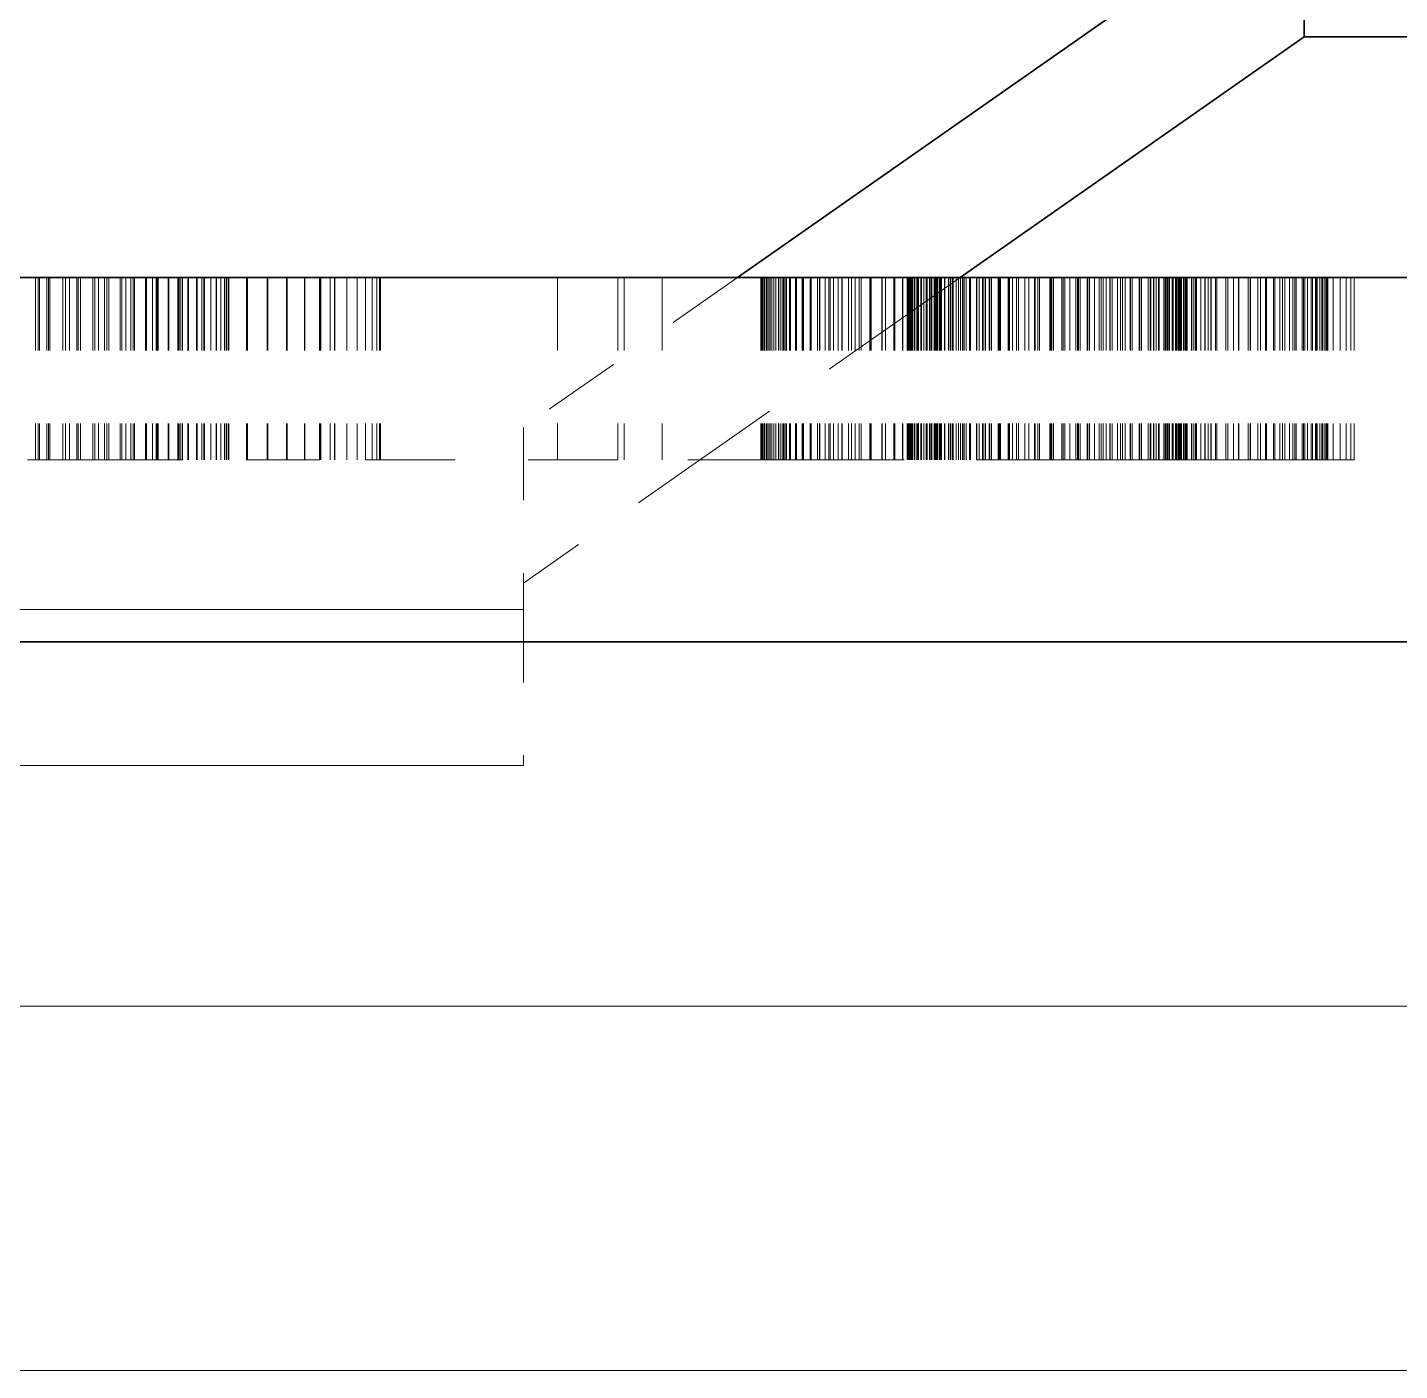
# Model space of a CAD drawing. Extents: x 23 to 587, y 4 to 413.
# Drawn here: x 106.744 to 108.626, y 247.85 to 249.693 of the extents above; entities that cross this region are included whole.
import ezdxf

# ---------------------------------------------------------------- set-up
doc = ezdxf.new("R2010")
doc.units = 0
doc.linetypes.add('DASHED', pattern=[15, 12, -3])
doc.layers.get('0').update_dxf_attribs({"lineweight": 13})

# ---------------------------------------------------------------- blocks, each defined once
blk = doc.blocks.new('BLOCK6915')
at = {"color": 7, "lineweight": 35, "ltscale": 0.047451}
blk.add_line((37.6422, 71.5885), (36.0873, 70.5), dxfattribs=at)
at = {"color": 7, "lineweight": 35, "ltscale": 0.010695}
blk.add_line((37.6422, 71.5885), (37.6422, 71.1607), dxfattribs=at)
at = {"color": 7, "lineweight": 35, "ltscale": 0.028803}
blk.add_line((37.6422, 71.1607), (36.6984, 70.5), dxfattribs=at)
at = {"color": 7, "lineweight": 35, "ltscale": 0.036977}
blk.add_line((39.1213, 71.1607), (37.6422, 71.1607), dxfattribs=at)
at = {"color": 7, "lineweight": 35}
for p, q in [((63, 70.5), (17, 70.5)), ((68, 69.5), (-68, 69.5)), ((63, 69.5), (17, 69.5))]:
    blk.add_line(p, q, dxfattribs=at)
at = {"color": 7, "linetype": 'DASHED', "lineweight": 13, "ltscale": 0.0125}
for p, q in [((34.1611, 70.5), (34.1611, 70)), ((34.1692, 70.5), (34.1692, 70)), ((34.1723, 70.5), (34.1723, 70)), ((34.1928, 70.5), (34.1928, 70)), ((34.1969, 70.5), (34.1969, 70)), ((34.201, 70.5), (34.201, 70)), ((34.2364, 70.5), (34.2364, 70)), ((34.2438, 70.5), (34.2438, 70)), ((34.2547, 70.5), (34.2547, 70)), ((34.2751, 70.5), (34.2751, 70)), ((34.2784, 70.5), (34.2784, 70)), ((34.285, 70.5), (34.285, 70)), ((34.3187, 70.5), (34.3187, 70)), ((34.3246, 70.5), (34.3246, 70)), ((34.3339, 70.5), (34.3339, 70)), ((34.3506, 70.5), (34.3506, 70)), ((34.3573, 70.5), (34.3573, 70)), ((34.3625, 70.5), (34.3625, 70)), ((34.3942, 70.5), (34.3942, 70)), ((34.3988, 70.5), (34.3988, 70)), ((34.4098, 70.5), (34.4098, 70)), ((34.4231, 70.5), (34.4231, 70)), ((34.4294, 70.5), (34.4294, 70)), ((34.4334, 70.5), (34.4334, 70)), ((34.463, 70.5), (34.463, 70)), ((34.4665, 70.5), (34.4665, 70)), ((34.4825, 70.5), (34.4825, 70)), ((34.4929, 70.5), (34.4929, 70)), ((34.4949, 70.5), (34.4949, 70)), ((34.4978, 70.5), (34.4978, 70)), ((34.5251, 70.5), (34.5251, 70)), ((34.5276, 70.5), (34.5276, 70)), ((34.5519, 70.5), (34.5519, 70)), ((34.5536, 70.5), (34.5536, 70)), ((34.5557, 70.5), (34.5557, 70)), ((34.5598, 70.5), (34.5598, 70)), ((34.5651, 70.5), (34.5651, 70)), ((34.5799, 70.5), (34.5799, 70)), ((34.5816, 70.5), (34.5816, 70)), ((34.6035, 70.5), (34.6035, 70)), ((34.6048, 70.5), (34.6048, 70)), ((34.6181, 70.5), (34.6181, 70)), ((34.6238, 70.5), (34.6238, 70)), ((34.6243, 70.5), (34.6243, 70)), ((34.6253, 70.5), (34.6253, 70)), ((34.6423, 70.5), (34.6423, 70)), ((34.643, 70.5), (34.643, 70)), ((34.6575, 70.5), (34.6575, 70)), ((34.658, 70.5), (34.658, 70)), ((34.67, 70.5), (34.67, 70)), ((34.6703, 70.5), (34.6703, 70)), ((34.6796, 70.5), (34.6796, 70)), ((34.6798, 70.5), (34.6798, 70)), ((34.681, 70.5), (34.681, 70)), ((34.6851, 70.5), (34.6851, 70)), ((34.6866, 70.5), (34.6866, 70)), ((34.6867, 70.5), (34.6867, 70)), ((34.6907, 70.5), (34.6907, 70)), ((34.6908, 70.5), (34.6908, 70)), ((34.6921, 70.5), (34.6921, 70)), ((34.7407, 70.5), (34.7407, 70)), ((34.7435, 70.5), (34.7435, 70)), ((34.7972, 70.5), (34.7972, 70)), ((34.799, 70.5), (34.799, 70)), ((34.8504, 70.5), (34.8504, 70)), ((34.8517, 70.5), (34.8517, 70)), ((34.8994, 70.5), (34.8994, 70)), ((34.9005, 70.5), (34.9005, 70)), ((34.9403, 70.5), (34.9403, 70)), ((34.9432, 70.5), (34.9432, 70)), ((34.9441, 70.5), (34.9441, 70)), ((34.9703, 70.5), (34.9703, 70)), ((34.9819, 70.5), (34.9819, 70)), ((34.9825, 70.5), (34.9825, 70)), ((35.0154, 70.5), (35.0154, 70)), ((35.0159, 70.5), (35.0159, 70)), ((35.0437, 70.5), (35.0437, 70)), ((35.0441, 70.5), (35.0441, 70)), ((35.067, 70.5), (35.067, 70)), ((35.0672, 70.5), (35.0672, 70)), ((35.085, 70.5), (35.085, 70)), ((35.0851, 70.5), (35.0851, 70)), ((35.0979, 70.5), (35.0979, 70)), ((35.0979, 70.5), (35.0979, 70)), ((35.1056, 70.5), (35.1056, 70)), ((35.1056, 70.5), (35.1056, 70)), ((35.1082, 70.5), (35.1082, 70)), ((35.5936, 70.5), (35.5936, 70)), ((35.7588, 70.5), (35.7588, 70)), ((35.7766, 70.5), (35.7766, 70)), ((35.8812, 70.5), (35.8812, 70)), ((36.1517, 70.5), (36.1517, 70)), ((36.1532, 70.5), (36.1532, 70)), ((36.154, 70.5), (36.154, 70)), ((36.1542, 70.5), (36.1542, 70)), ((36.1564, 70.5), (36.1564, 70)), ((36.157, 70.5), (36.157, 70)), ((36.1604, 70.5), (36.1604, 70)), ((36.1618, 70.5), (36.1618, 70)), ((36.166, 70.5), (36.166, 70)), ((36.1685, 70.5), (36.1685, 70)), ((36.1732, 70.5), (36.1732, 70)), ((36.1771, 70.5), (36.1771, 70)), ((36.182, 70.5), (36.182, 70)), ((36.1876, 70.5), (36.1876, 70)), ((36.1923, 70.5), (36.1923, 70)), ((36.2, 70.5), (36.2, 70)), ((36.2043, 70.5), (36.2043, 70)), ((36.2105, 70.5), (36.2105, 70)), ((36.2142, 70.5), (36.2142, 70)), ((36.2143, 70.5), (36.2143, 70)), ((36.2179, 70.5), (36.2179, 70)), ((36.2216, 70.5), (36.2216, 70)), ((36.2306, 70.5), (36.2306, 70)), ((36.2325, 70.5), (36.2325, 70)), ((36.233, 70.5), (36.233, 70)), ((36.2471, 70.5), (36.2471, 70)), ((36.2487, 70.5), (36.2487, 70)), ((36.2496, 70.5), (36.2496, 70)), ((36.2653, 70.5), (36.2653, 70)), ((36.2674, 70.5), (36.2674, 70)), ((36.2686, 70.5), (36.2686, 70)), ((36.2865, 70.5), (36.2865, 70)), ((36.2871, 70.5), (36.2871, 70)), ((36.2901, 70.5), (36.2901, 70)), ((36.3067, 70.5), (36.3067, 70)), ((36.3125, 70.5), (36.3125, 70)), ((36.3131, 70.5), (36.3131, 70)), ((36.3282, 70.5), (36.3282, 70)), ((36.3378, 70.5), (36.3378, 70)), ((36.3415, 70.5), (36.3415, 70)), ((36.3509, 70.5), (36.3509, 70)), ((36.364, 70.5), (36.364, 70)), ((36.3741, 70.5), (36.3741, 70)), ((36.3748, 70.5), (36.3748, 70)), ((36.3918, 70.5), (36.3918, 70)), ((36.4, 70.5), (36.4, 70)), ((36.4104, 70.5), (36.4104, 70)), ((36.4212, 70.5), (36.4212, 70)), ((36.4264, 70.5), (36.4264, 70)), ((36.4503, 70.5), (36.4503, 70)), ((36.4522, 70.5), (36.4522, 70)), ((36.4541, 70.5), (36.4541, 70)), ((36.4838, 70.5), (36.4838, 70)), ((36.4847, 70.5), (36.4847, 70)), ((36.494, 70.5), (36.494, 70)), ((36.5167, 70.5), (36.5167, 70)), ((36.5188, 70.5), (36.5188, 70)), ((36.5405, 70.5), (36.5405, 70)), ((36.5413, 70.5), (36.5413, 70)), ((36.5526, 70.5), (36.5526, 70)), ((36.5546, 70.5), (36.5546, 70)), ((36.5571, 70.5), (36.5571, 70)), ((36.5575, 70.5), (36.5575, 70)), ((36.558, 70.5), (36.558, 70)), ((36.5587, 70.5), (36.5587, 70)), ((36.5608, 70.5), (36.5608, 70)), ((36.561, 70.5), (36.561, 70)), ((36.5637, 70.5), (36.5637, 70)), ((36.5659, 70.5), (36.5659, 70)), ((36.5675, 70.5), (36.5675, 70)), ((36.572, 70.5), (36.572, 70)), ((36.5729, 70.5), (36.5729, 70)), ((36.5774, 70.5), (36.5774, 70)), ((36.5818, 70.5), (36.5818, 70)), ((36.5837, 70.5), (36.5837, 70)), ((36.5908, 70.5), (36.5908, 70)), ((36.5916, 70.5), (36.5916, 70)), ((36.5921, 70.5), (36.5921, 70)), ((36.5924, 70.5), (36.5924, 70)), ((36.5927, 70.5), (36.5927, 70)), ((36.5987, 70.5), (36.5987, 70)), ((36.6055, 70.5), (36.6055, 70)), ((36.6076, 70.5), (36.6076, 70)), ((36.6144, 70.5), (36.6144, 70)), ((36.6178, 70.5), (36.6178, 70)), ((36.6201, 70.5), (36.6201, 70)), ((36.6203, 70.5), (36.6203, 70)), ((36.6271, 70.5), (36.6271, 70)), ((36.6292, 70.5), (36.6292, 70)), ((36.6314, 70.5), (36.6314, 70)), ((36.6336, 70.5), (36.6336, 70)), ((36.6352, 70.5), (36.6352, 70)), ((36.6372, 70.5), (36.6372, 70)), ((36.6419, 70.5), (36.6419, 70)), ((36.6446, 70.5), (36.6446, 70)), ((36.6473, 70.5), (36.6473, 70)), ((36.6551, 70.5), (36.6551, 70)), ((36.6558, 70.5), (36.6558, 70)), ((36.656, 70.5), (36.656, 70)), ((36.6668, 70.5), (36.6668, 70)), ((36.6709, 70.5), (36.6709, 70)), ((36.6723, 70.5), (36.6723, 70)), ((36.6767, 70.5), (36.6767, 70)), ((36.6787, 70.5), (36.6787, 70)), ((36.6797, 70.5), (36.6797, 70)), ((36.6873, 70.5), (36.6873, 70)), ((36.6938, 70.5), (36.6938, 70)), ((36.6994, 70.5), (36.6994, 70)), ((36.705, 70.5), (36.705, 70)), ((36.7058, 70.5), (36.7058, 70)), ((36.7091, 70.5), (36.7091, 70)), ((36.715, 70.5), (36.715, 70)), ((36.7238, 70.5), (36.7238, 70)), ((36.724, 70.5), (36.724, 70)), ((36.7255, 70.5), (36.7255, 70)), ((36.7269, 70.5), (36.7269, 70)), ((36.7434, 70.5), (36.7434, 70)), ((36.744, 70.5), (36.744, 70)), ((36.7505, 70.5), (36.7505, 70)), ((36.7593, 70.5), (36.7593, 70)), ((36.7599, 70.5), (36.7599, 70)), ((36.763, 70.5), (36.763, 70)), ((36.7681, 70.5), (36.7681, 70)), ((36.7782, 70.5), (36.7782, 70)), ((36.7789, 70.5), (36.7789, 70)), ((36.7796, 70.5), (36.7796, 70)), ((36.7844, 70.5), (36.7844, 70)), ((36.8028, 70.5), (36.8028, 70)), ((36.8054, 70.5), (36.8054, 70)), ((36.8074, 70.5), (36.8074, 70)), ((36.8093, 70.5), (36.8093, 70)), ((36.8297, 70.5), (36.8297, 70)), ((36.8321, 70.5), (36.8321, 70)), ((36.8325, 70.5), (36.8325, 70)), ((36.8341, 70.5), (36.8341, 70)), ((36.8416, 70.5), (36.8416, 70)), ((36.8533, 70.5), (36.8533, 70)), ((36.8586, 70.5), (36.8586, 70)), ((36.8758, 70.5), (36.8758, 70)), ((36.8867, 70.5), (36.8867, 70)), ((36.9028, 70.5), (36.9028, 70)), ((36.9038, 70.5), (36.9038, 70)), ((36.9119, 70.5), (36.9119, 70)), ((36.9165, 70.5), (36.9165, 70)), ((36.9444, 70.5), (36.9444, 70)), ((36.9467, 70.5), (36.9467, 70)), ((36.9481, 70.5), (36.9481, 70)), ((36.95, 70.5), (36.95, 70)), ((36.9541, 70.5), (36.9541, 70)), ((36.9772, 70.5), (36.9772, 70)), ((36.9813, 70.5), (36.9813, 70)), ((36.986, 70.5), (36.986, 70)), ((36.9991, 70.5), (36.9991, 70)), ((37.0158, 70.5), (37.0158, 70)), ((37.0206, 70.5), (37.0206, 70)), ((37.0227, 70.5), (37.0227, 70)), ((37.0281, 70.5), (37.0281, 70)), ((37.0471, 70.5), (37.0471, 70)), ((37.0487, 70.5), (37.0487, 70)), ((37.0536, 70.5), (37.0536, 70)), ((37.0668, 70.5), (37.0668, 70)), ((37.0673, 70.5), (37.0673, 70)), ((37.08, 70.5), (37.08, 70)), ((37.0852, 70.5), (37.0852, 70)), ((37.0907, 70.5), (37.0907, 70)), ((37.0987, 70.5), (37.0987, 70)), ((37.1095, 70.5), (37.1095, 70)), ((37.1099, 70.5), (37.1099, 70)), ((37.1152, 70.5), (37.1152, 70)), ((37.13, 70.5), (37.13, 70)), ((37.1303, 70.5), (37.1303, 70)), ((37.1382, 70.5), (37.1382, 70)), ((37.1437, 70.5), (37.1437, 70)), ((37.1509, 70.5), (37.1509, 70)), ((37.165, 70.5), (37.165, 70)), ((37.165, 70.5), (37.165, 70)), ((37.1658, 70.5), (37.1658, 70)), ((37.1707, 70.5), (37.1707, 70)), ((37.1894, 70.5), (37.1894, 70)), ((37.1903, 70.5), (37.1903, 70)), ((37.1909, 70.5), (37.1909, 70)), ((37.1955, 70.5), (37.1955, 70)), ((37.1962, 70.5), (37.1962, 70)), ((37.214, 70.5), (37.214, 70)), ((37.2201, 70.5), (37.2201, 70)), ((37.2217, 70.5), (37.2217, 70)), ((37.2293, 70.5), (37.2293, 70)), ((37.2296, 70.5), (37.2296, 70)), ((37.2362, 70.5), (37.2362, 70)), ((37.2426, 70.5), (37.2426, 70)), ((37.2435, 70.5), (37.2435, 70)), ((37.2447, 70.5), (37.2447, 70)), ((37.2569, 70.5), (37.2569, 70)), ((37.261, 70.5), (37.261, 70)), ((37.2636, 70.5), (37.2636, 70)), ((37.2669, 70.5), (37.2669, 70)), ((37.2691, 70.5), (37.2691, 70)), ((37.2724, 70.5), (37.2724, 70)), ((37.28, 70.5), (37.28, 70)), ((37.2826, 70.5), (37.2826, 70)), ((37.2831, 70.5), (37.2831, 70)), ((37.2893, 70.5), (37.2893, 70)), ((37.2896, 70.5), (37.2896, 70)), ((37.2916, 70.5), (37.2916, 70)), ((37.296, 70.5), (37.296, 70)), ((37.298, 70.5), (37.298, 70)), ((37.2994, 70.5), (37.2994, 70)), ((37.3011, 70.5), (37.3011, 70)), ((37.3029, 70.5), (37.3029, 70)), ((37.305, 70.5), (37.305, 70)), ((37.306, 70.5), (37.306, 70)), ((37.3108, 70.5), (37.3108, 70)), ((37.3114, 70.5), (37.3114, 70)), ((37.3153, 70.5), (37.3153, 70)), ((37.3156, 70.5), (37.3156, 70)), ((37.3177, 70.5), (37.3177, 70)), ((37.3185, 70.5), (37.3185, 70)), ((37.3186, 70.5), (37.3186, 70)), ((37.3204, 70.5), (37.3204, 70)), ((37.3204, 70.5), (37.3204, 70)), ((37.321, 70.5), (37.321, 70)), ((37.3328, 70.5), (37.3328, 70)), ((37.3375, 70.5), (37.3375, 70)), ((37.3435, 70.5), (37.3435, 70)), ((37.3458, 70.5), (37.3458, 70)), ((37.3465, 70.5), (37.3465, 70)), ((37.3587, 70.5), (37.3587, 70)), ((37.3694, 70.5), (37.3694, 70)), ((37.3708, 70.5), (37.3708, 70)), ((37.3787, 70.5), (37.3787, 70)), ((37.3865, 70.5), (37.3865, 70)), ((37.3872, 70.5), (37.3872, 70)), ((37.3988, 70.5), (37.3988, 70)), ((37.4027, 70.5), (37.4027, 70)), ((37.4269, 70.5), (37.4269, 70)), ((37.433, 70.5), (37.433, 70)), ((37.4482, 70.5), (37.4482, 70)), ((37.4618, 70.5), (37.4618, 70)), ((37.4628, 70.5), (37.4628, 70)), ((37.489, 70.5), (37.489, 70)), ((37.4942, 70.5), (37.4942, 70)), ((37.4948, 70.5), (37.4948, 70)), ((37.5148, 70.5), (37.5148, 70)), ((37.5229, 70.5), (37.5229, 70)), ((37.5366, 70.5), (37.5366, 70)), ((37.539, 70.5), (37.539, 70)), ((37.5579, 70.5), (37.5579, 70)), ((37.5616, 70.5), (37.5616, 70)), ((37.5756, 70.5), (37.5756, 70)), ((37.5828, 70.5), (37.5828, 70)), ((37.5892, 70.5), (37.5892, 70)), ((37.6024, 70.5), (37.6024, 70)), ((37.6113, 70.5), (37.6113, 70)), ((37.6169, 70.5), (37.6169, 70)), ((37.6205, 70.5), (37.6205, 70)), ((37.6369, 70.5), (37.6369, 70)), ((37.6408, 70.5), (37.6408, 70)), ((37.6438, 70.5), (37.6438, 70)), ((37.6517, 70.5), (37.6517, 70)), ((37.6611, 70.5), (37.6611, 70)), ((37.6647, 70.5), (37.6647, 70)), ((37.673, 70.5), (37.673, 70)), ((37.6759, 70.5), (37.6759, 70)), ((37.6777, 70.5), (37.6777, 70)), ((37.6855, 70.5), (37.6855, 70)), ((37.6905, 70.5), (37.6905, 70)), ((37.6933, 70.5), (37.6933, 70)), ((37.6989, 70.5), (37.6989, 70)), ((37.6993, 70.5), (37.6993, 70)), ((37.6998, 70.5), (37.6998, 70)), ((37.7037, 70.5), (37.7037, 70)), ((37.7053, 70.5), (37.7053, 70)), ((37.7063, 70.5), (37.7063, 70)), ((37.7071, 70.5), (37.7071, 70)), ((37.7216, 70.5), (37.7216, 70)), ((37.741, 70.5), (37.741, 70)), ((37.7571, 70.5), (37.7571, 70)), ((37.7699, 70.5), (37.7699, 70)), ((37.7794, 70.5), (37.7794, 70))]:
    blk.add_line(p, q, dxfattribs=at)
at = {"color": 7, "linetype": 'DASHED', "lineweight": 13, "ltscale": 0.03657}
blk.add_line((36.6984, 70.5), (35.5, 69.6611), dxfattribs=at)
at = {"color": 7, "linetype": 'DASHED', "lineweight": 13, "ltscale": 0.017922}
blk.add_line((36.0873, 70.5), (35.5, 70.0889), dxfattribs=at)
at = {"color": 7, "linetype": 'DASHED', "lineweight": 13, "ltscale": 0.012496}
blk.add_line((35.5, 70.0889), (35.5, 69.589), dxfattribs=at)
at = {"color": 7, "linetype": 'DASHED', "lineweight": 13, "ltscale": 0.000822027}
blk.add_line((34.1723, 70), (34.1395, 70), dxfattribs=at)
at = {"color": 7, "linetype": 'DASHED', "lineweight": 13, "ltscale": 0.00206}
blk.add_line((34.2547, 70), (34.1723, 70), dxfattribs=at)
at = {"color": 7, "linetype": 'DASHED', "lineweight": 13, "ltscale": 0.001979}
blk.add_line((34.3339, 70), (34.2547, 70), dxfattribs=at)
at = {"color": 7, "linetype": 'DASHED', "lineweight": 13, "ltscale": 0.001898}
blk.add_line((34.4098, 70), (34.3339, 70), dxfattribs=at)
at = {"color": 7, "linetype": 'DASHED', "lineweight": 13, "ltscale": 0.001817}
blk.add_line((34.4825, 70), (34.4098, 70), dxfattribs=at)
at = {"color": 7, "linetype": 'DASHED', "lineweight": 13, "ltscale": 0.001735}
blk.add_line((34.5519, 70), (34.4825, 70), dxfattribs=at)
at = {"color": 7, "linetype": 'DASHED', "lineweight": 13, "ltscale": 0.000329216}
blk.add_line((34.5651, 70), (34.5519, 70), dxfattribs=at)
at = {"color": 7, "linetype": 'DASHED', "lineweight": 13, "ltscale": 0.009379}
blk.add_line((34.9403, 70), (34.5651, 70), dxfattribs=at)
at = {"color": 7, "linetype": 'DASHED', "lineweight": 13, "ltscale": 0.020464}
blk.add_line((35.7588, 70), (34.9403, 70), dxfattribs=at)
at = {"color": 7, "linetype": 'DASHED', "lineweight": 13, "ltscale": 0.009822}
blk.add_line((36.1517, 70), (35.7588, 70), dxfattribs=at)
at = {"color": 7, "linetype": 'DASHED', "lineweight": 13, "ltscale": 5.9875e-05}
blk.add_line((36.1564, 70), (36.154, 70), dxfattribs=at)
at = {"color": 7, "linetype": 'DASHED', "lineweight": 13, "ltscale": 9.995e-05}
blk.add_line((36.1604, 70), (36.1564, 70), dxfattribs=at)
at = {"color": 7, "linetype": 'DASHED', "lineweight": 13, "ltscale": 0.000139625}
blk.add_line((36.166, 70), (36.1604, 70), dxfattribs=at)
at = {"color": 7, "linetype": 'DASHED', "lineweight": 13, "ltscale": 0.000179675}
blk.add_line((36.1732, 70), (36.166, 70), dxfattribs=at)
at = {"color": 7, "linetype": 'DASHED', "lineweight": 13, "ltscale": 0.000219325}
blk.add_line((36.182, 70), (36.1732, 70), dxfattribs=at)
at = {"color": 7, "linetype": 'DASHED', "lineweight": 13, "ltscale": 0.0002594}
blk.add_line((36.1923, 70), (36.182, 70), dxfattribs=at)
at = {"color": 7, "linetype": 'DASHED', "lineweight": 13, "ltscale": 0.000299075}
blk.add_line((36.2043, 70), (36.1923, 70), dxfattribs=at)
at = {"color": 7, "linetype": 'DASHED', "lineweight": 13, "ltscale": 0.000339525}
blk.add_line((36.2179, 70), (36.2043, 70), dxfattribs=at)
at = {"color": 7, "linetype": 'DASHED', "lineweight": 13, "ltscale": 9.3075e-05}
blk.add_line((36.2142, 70), (36.2105, 70), dxfattribs=at)
at = {"color": 7, "linetype": 'DASHED', "lineweight": 13, "ltscale": 0.0001831}
blk.add_line((36.2216, 70), (36.2142, 70), dxfattribs=at)
at = {"color": 7, "linetype": 'DASHED', "lineweight": 13, "ltscale": 0.0002739}
blk.add_line((36.2325, 70), (36.2216, 70), dxfattribs=at)
at = {"color": 7, "linetype": 'DASHED', "lineweight": 13, "ltscale": 0.000363925}
blk.add_line((36.2471, 70), (36.2325, 70), dxfattribs=at)
at = {"color": 7, "linetype": 'DASHED', "lineweight": 13, "ltscale": 0.0004547}
blk.add_line((36.2653, 70), (36.2471, 70), dxfattribs=at)
at = {"color": 7, "linetype": 'DASHED', "lineweight": 13, "ltscale": 0.00054475}
blk.add_line((36.2871, 70), (36.2653, 70), dxfattribs=at)
at = {"color": 7, "linetype": 'DASHED', "lineweight": 13, "ltscale": 0.0005062}
blk.add_line((36.3067, 70), (36.2865, 70), dxfattribs=at)
at = {"color": 7, "linetype": 'DASHED', "lineweight": 13, "ltscale": 0.00063515}
blk.add_line((36.3125, 70), (36.2871, 70), dxfattribs=at)
at = {"color": 7, "linetype": 'DASHED', "lineweight": 13, "ltscale": 0.00072555}
blk.add_line((36.3415, 70), (36.3125, 70), dxfattribs=at)
at = {"color": 7, "linetype": 'DASHED', "lineweight": 13, "ltscale": 0.000815975}
blk.add_line((36.3741, 70), (36.3415, 70), dxfattribs=at)
at = {"color": 7, "linetype": 'DASHED', "lineweight": 13, "ltscale": 0.000598525}
blk.add_line((36.3748, 70), (36.3509, 70), dxfattribs=at)
at = {"color": 7, "linetype": 'DASHED', "lineweight": 13, "ltscale": 0.00090635}
blk.add_line((36.4104, 70), (36.3741, 70), dxfattribs=at)
at = {"color": 7, "linetype": 'DASHED', "lineweight": 13, "ltscale": 0.000998325}
blk.add_line((36.4503, 70), (36.4104, 70), dxfattribs=at)
at = {"color": 7, "linetype": 'DASHED', "lineweight": 13, "ltscale": 0.001091}
blk.add_line((36.494, 70), (36.4503, 70), dxfattribs=at)
at = {"color": 7, "linetype": 'DASHED', "lineweight": 13, "ltscale": 0.001184}
blk.add_line((36.5413, 70), (36.494, 70), dxfattribs=at)
at = {"color": 7, "linetype": 'DASHED', "lineweight": 13, "ltscale": 0.010096}
blk.add_line((36.9444, 70), (36.5405, 70), dxfattribs=at)
at = {"color": 7, "linetype": 'DASHED', "lineweight": 13, "ltscale": 0.000822202}
blk.add_line((36.9772, 70), (36.9444, 70), dxfattribs=at)
at = {"color": 7, "linetype": 'DASHED', "lineweight": 13, "ltscale": 0.001136}
blk.add_line((37.0227, 70), (36.9772, 70), dxfattribs=at)
at = {"color": 7, "linetype": 'DASHED', "lineweight": 13, "ltscale": 0.001102}
blk.add_line((37.0668, 70), (37.0227, 70), dxfattribs=at)
at = {"color": 7, "linetype": 'DASHED', "lineweight": 13, "ltscale": 0.001068}
blk.add_line((37.1095, 70), (37.0668, 70), dxfattribs=at)
at = {"color": 7, "linetype": 'DASHED', "lineweight": 13, "ltscale": 0.001035}
blk.add_line((37.1509, 70), (37.1095, 70), dxfattribs=at)
at = {"color": 7, "linetype": 'DASHED', "lineweight": 13, "ltscale": 0.001001}
blk.add_line((37.1909, 70), (37.1509, 70), dxfattribs=at)
at = {"color": 7, "linetype": 'DASHED', "lineweight": 13, "ltscale": 0.000967025}
blk.add_line((37.2296, 70), (37.1909, 70), dxfattribs=at)
at = {"color": 7, "linetype": 'DASHED', "lineweight": 13, "ltscale": 0.000933475}
blk.add_line((37.2669, 70), (37.2296, 70), dxfattribs=at)
at = {"color": 7, "linetype": 'DASHED', "lineweight": 13, "ltscale": 0.0008995}
blk.add_line((37.3029, 70), (37.2669, 70), dxfattribs=at)
at = {"color": 7, "linetype": 'DASHED', "lineweight": 13, "ltscale": 0.00086575}
blk.add_line((37.3375, 70), (37.3029, 70), dxfattribs=at)
at = {"color": 7, "linetype": 'DASHED', "lineweight": 13, "ltscale": 0.000831975}
blk.add_line((37.3708, 70), (37.3375, 70), dxfattribs=at)
at = {"color": 7, "linetype": 'DASHED', "lineweight": 13, "ltscale": 0.000796125}
blk.add_line((37.4027, 70), (37.3708, 70), dxfattribs=at)
at = {"color": 7, "linetype": 'DASHED', "lineweight": 13, "ltscale": 0.0007578}
blk.add_line((37.433, 70), (37.4027, 70), dxfattribs=at)
at = {"color": 7, "linetype": 'DASHED', "lineweight": 13, "ltscale": 0.000719625}
blk.add_line((37.4618, 70), (37.433, 70), dxfattribs=at)
at = {"color": 7, "linetype": 'DASHED', "lineweight": 13, "ltscale": 0.0006815}
blk.add_line((37.489, 70), (37.4618, 70), dxfattribs=at)
at = {"color": 7, "linetype": 'DASHED', "lineweight": 13, "ltscale": 0.000643175}
blk.add_line((37.5148, 70), (37.489, 70), dxfattribs=at)
at = {"color": 7, "linetype": 'DASHED', "lineweight": 13, "ltscale": 0.000605}
blk.add_line((37.539, 70), (37.5148, 70), dxfattribs=at)
at = {"color": 7, "linetype": 'DASHED', "lineweight": 13, "ltscale": 0.000566875}
blk.add_line((37.5616, 70), (37.539, 70), dxfattribs=at)
at = {"color": 7, "linetype": 'DASHED', "lineweight": 13, "ltscale": 0.0005287}
blk.add_line((37.5828, 70), (37.5616, 70), dxfattribs=at)
at = {"color": 7, "linetype": 'DASHED', "lineweight": 13, "ltscale": 0.000490575}
blk.add_line((37.6024, 70), (37.5828, 70), dxfattribs=at)
at = {"color": 7, "linetype": 'DASHED', "lineweight": 13, "ltscale": 0.00045205}
blk.add_line((37.6205, 70), (37.6024, 70), dxfattribs=at)
at = {"color": 7, "linetype": 'DASHED', "lineweight": 13, "ltscale": 0.0004116}
blk.add_line((37.6369, 70), (37.6205, 70), dxfattribs=at)
at = {"color": 7, "linetype": 'DASHED', "lineweight": 13, "ltscale": 0.000368125}
blk.add_line((37.6517, 70), (37.6369, 70), dxfattribs=at)
at = {"color": 7, "linetype": 'DASHED', "lineweight": 13, "ltscale": 0.000324825}
blk.add_line((37.6647, 70), (37.6517, 70), dxfattribs=at)
at = {"color": 7, "linetype": 'DASHED', "lineweight": 13, "ltscale": 0.0002817}
blk.add_line((37.6759, 70), (37.6647, 70), dxfattribs=at)
at = {"color": 7, "linetype": 'DASHED', "lineweight": 13, "ltscale": 0.000238225}
blk.add_line((37.6855, 70), (37.6759, 70), dxfattribs=at)
at = {"color": 7, "linetype": 'DASHED', "lineweight": 13, "ltscale": 0.00019475}
blk.add_line((37.6933, 70), (37.6855, 70), dxfattribs=at)
at = {"color": 7, "linetype": 'DASHED', "lineweight": 13, "ltscale": 0.000151625}
blk.add_line((37.6993, 70), (37.6933, 70), dxfattribs=at)
at = {"color": 7, "linetype": 'DASHED', "lineweight": 13, "ltscale": 0.00010835}
blk.add_line((37.7037, 70), (37.6993, 70), dxfattribs=at)
at = {"color": 7, "linetype": 'DASHED', "lineweight": 13, "ltscale": 6.5025e-05}
blk.add_line((37.7063, 70), (37.7037, 70), dxfattribs=at)
at = {"color": 7, "linetype": 'DASHED', "lineweight": 13, "ltscale": 0.001829}
blk.add_line((37.7794, 70), (37.7063, 70), dxfattribs=at)
at = {"color": 7, "linetype": 'DASHED', "lineweight": 13, "ltscale": 0.3375}
for p, q in [((35.5, 69.589), (22, 69.589)), ((35.5, 69.1613), (22, 69.1613))]:
    blk.add_line(p, q, dxfattribs=at)
at = {"color": 7, "linetype": 'DASHED', "lineweight": 13, "ltscale": 0.010695}
blk.add_line((35.5, 69.589), (35.5, 69.1613), dxfattribs=at)
at = {"color": 7, "linetype": 'DASHED', "lineweight": 13}
for p, q in [((68, 68.5), (-68, 68.5)), ((68, 67.5), (-68, 67.5)), ((68, 67.5), (-68, 67.5)), ((-68, 67.5), (68, 67.5))]:
    blk.add_line(p, q, dxfattribs=at)
at = {"color": 7, "lineweight": 13}
blk.add_line((68, 67.5), (-68, 67.5), dxfattribs=at)

msp = doc.modelspace()

# ---------------------------------------------------------------- block references
at = {"lineweight": 0, "xscale": 0.5, "yscale": 0.5, "zscale": 0.5}
msp.add_blockref('BLOCK6915', (89.6743, 214.1001), dxfattribs=at)

doc.saveas('drawing.dxf')
